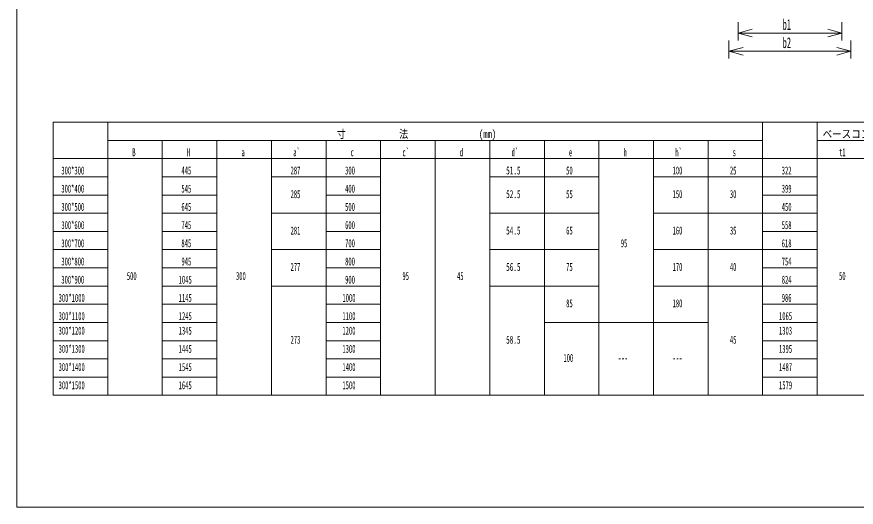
# Model space of a CAD drawing. Units: millimetres, scale not verified. Extents: x -17166 to 5414, y 79 to 7593.
# Drawn here: x -17166 to -12552, y 2283 to 4977 of the extents above; entities that cross this region are included whole.
import ezdxf
from ezdxf.enums import TextEntityAlignment as Align

# ---------------------------------------------------------------- set-up
doc = ezdxf.new("R2010")
doc.units = ezdxf.units.MM
doc.header["$LTSCALE"] = 7
doc.layers.add('1', color=7, linetype='Continuous', lineweight=18)
doc.styles.add('ＭＳ ゴシック', font='')
doc.styles.get('ＭＳ ゴシック').set_extended_font_data('MS Gothic')

msp = doc.modelspace()

# ---------------------------------------------------------------- linework, layer by layer
at = {"layer": '1'}
for p, q in [((-17166.077, 7592.648), (-17166.077, 2282.648)), ((-13201.077, 4847.648), (-13201.077, 4947.648)), ((-12631.077, 4847.648), (-12631.077, 4947.648)), ((-13201.077, 4887.648), (-13123.802, 4908.354)), ((-12631.077, 4887.648), (-12708.351, 4908.354)), ((-13251.077, 4747.648), (-13251.077, 4847.648)), ((-13201.077, 4887.648), (-12631.077, 4887.648)), ((-13201.077, 4887.648), (-13123.802, 4866.943)), ((-12631.077, 4887.648), (-12708.351, 4866.943)), ((-12581.077, 4747.648), (-12581.077, 4847.648)), ((-13251.077, 4787.648), (-13173.802, 4808.354)), ((-12581.077, 4787.648), (-12658.351, 4808.354)), ((-13251.077, 4787.648), (-12581.077, 4787.648)), ((-13251.077, 4787.648), (-13173.802, 4766.943)), ((-12581.077, 4787.648), (-12658.351, 4766.943)), ((-16966.077, 3297.648), (-16966.077, 4397.648)), ((-16966.077, 2897.648), (-16966.077, 4397.648)), ((-16966.077, 4397.648), (-11566.077, 4397.648)), ((-16666.077, 4397.648), (-16666.077, 3297.648)), ((-16666.077, 4397.648), (-16666.077, 3297.648)), ((-13066.077, 4397.648), (-13066.077, 3297.648)), ((-12766.077, 3297.648), (-12766.077, 4397.648)), ((-12766.077, 4397.648), (-12766.077, 2897.648)), ((-12766.077, 4397.648), (-12766.077, 2897.648)), ((-12766.077, 4397.648), (-12766.077, 2897.648)), ((-16666.077, 4297.648), (-13066.077, 4297.648)), ((-16366.077, 4297.648), (-16366.077, 3297.648)), ((-16066.077, 3297.648), (-16066.077, 4297.648)), ((-15766.077, 4297.648), (-15766.077, 3297.648)), ((-15466.077, 3297.648), (-15466.077, 4297.648)), ((-15166.077, 4297.648), (-15166.077, 3297.648)), ((-14866.077, 3297.648), (-14866.077, 4297.648)), ((-14566.077, 4297.648), (-14566.077, 3297.648)), ((-14266.077, 3297.648), (-14266.077, 4297.648)), ((-13966.077, 3297.648), (-13966.077, 4297.648)), ((-13666.077, 3297.648), (-13666.077, 4297.648)), ((-13366.077, 3297.648), (-13366.077, 4297.648)), ((-12766.077, 4297.648), (-12166.077, 4297.648)), ((-16966.077, 4197.648), (-11566.077, 4197.648)), ((-16966.077, 4097.648), (-16666.077, 4097.648)), ((-16366.077, 4097.648), (-16066.077, 4097.648)), ((-15766.077, 4097.648), (-15466.077, 4097.648)), ((-15466.077, 4097.648), (-15166.077, 4097.648)), ((-14566.077, 4097.648), (-13966.077, 4097.648)), ((-13666.077, 4097.648), (-13066.077, 4097.648)), ((-13066.077, 4097.648), (-12766.077, 4097.648)), ((-16966.077, 3997.648), (-16666.077, 3997.648)), ((-16366.077, 3997.648), (-16066.077, 3997.648)), ((-15166.077, 3997.648), (-15466.077, 3997.648)), ((-13066.077, 3997.648), (-12766.077, 3997.648)), ((-16966.077, 3897.648), (-16666.077, 3897.648)), ((-16366.077, 3897.648), (-16066.077, 3897.648)), ((-15766.077, 3897.648), (-15466.077, 3897.648)), ((-15466.077, 3897.648), (-15166.077, 3897.648)), ((-14566.077, 3897.648), (-13966.077, 3897.648)), ((-13066.077, 3897.648), (-13666.077, 3897.648)), ((-13066.077, 3897.648), (-12766.077, 3897.648)), ((-16966.077, 3797.648), (-16666.077, 3797.648)), ((-16066.077, 3797.648), (-16366.077, 3797.648)), ((-15166.077, 3797.648), (-15466.077, 3797.648)), ((-12766.077, 3797.648), (-13066.077, 3797.648)), ((-16966.077, 3697.648), (-16666.077, 3697.648)), ((-16366.077, 3697.648), (-16066.077, 3697.648)), ((-15766.077, 3697.648), (-15466.077, 3697.648)), ((-15466.077, 3697.648), (-15166.077, 3697.648)), ((-13966.077, 3697.648), (-14566.077, 3697.648)), ((-13666.077, 3697.648), (-13066.077, 3697.648)), ((-13066.077, 3697.648), (-12766.077, 3697.648)), ((-16966.077, 3597.648), (-16666.077, 3597.648)), ((-16066.077, 3597.648), (-16366.077, 3597.648)), ((-15166.077, 3597.648), (-15466.077, 3597.648)), ((-12766.077, 3597.648), (-13066.077, 3597.648)), ((-16966.077, 3497.648), (-16666.077, 3497.648)), ((-16366.077, 3497.648), (-16066.077, 3497.648)), ((-15466.077, 3497.648), (-15766.077, 3497.648)), ((-15466.077, 3497.648), (-15166.077, 3497.648)), ((-14566.077, 3497.648), (-13966.077, 3497.648)), ((-13066.077, 3497.648), (-13666.077, 3497.648)), ((-13066.077, 3497.648), (-12766.077, 3497.648)), ((-16966.077, 3397.648), (-16666.077, 3397.648)), ((-16066.077, 3397.648), (-16366.077, 3397.648)), ((-15166.077, 3397.648), (-15466.077, 3397.648)), ((-12766.077, 3397.648), (-13066.077, 3397.648)), ((-16966.077, 3297.648), (-16666.077, 3297.648)), ((-16966.077, 2897.648), (-16966.077, 3297.648)), ((-16666.077, 2897.648), (-16666.077, 3297.648)), ((-16666.077, 2897.648), (-16666.077, 3297.648)), ((-16366.077, 3297.648), (-16366.077, 2897.648)), ((-16066.077, 3297.648), (-16366.077, 3297.648)), ((-16066.077, 2897.648), (-16066.077, 3297.648)), ((-15766.077, 2897.648), (-15766.077, 3297.648)), ((-15466.077, 3297.648), (-15466.077, 2897.648)), ((-15466.077, 3297.648), (-15166.077, 3297.648)), ((-15166.077, 2897.648), (-15166.077, 3297.648)), ((-14866.077, 2897.648), (-14866.077, 3297.648)), ((-14566.077, 3297.648), (-14566.077, 2897.648)), ((-14266.077, 3297.648), (-14266.077, 2897.648)), ((-14266.077, 3297.648), (-13966.077, 3297.648)), ((-13966.077, 3297.648), (-13966.077, 2897.648)), ((-13966.077, 3297.648), (-13666.077, 3297.648)), ((-13666.077, 3297.648), (-13666.077, 2897.648)), ((-13666.077, 3297.648), (-13366.077, 3297.648)), ((-13366.077, 3297.648), (-13366.077, 2897.648)), ((-13066.077, 3297.648), (-13066.077, 2897.648)), ((-13066.077, 3297.648), (-12766.077, 3297.648)), ((-12766.077, 3297.648), (-12766.077, 2897.648)), ((-16966.077, 3197.648), (-16666.077, 3197.648)), ((-16366.077, 3197.648), (-16066.077, 3197.648)), ((-15166.077, 3197.648), (-15466.077, 3197.648)), ((-12766.077, 3197.648), (-13066.077, 3197.648)), ((-16966.077, 3097.648), (-16666.077, 3097.648)), ((-16366.077, 3097.648), (-16066.077, 3097.648)), ((-15466.077, 3097.648), (-15166.077, 3097.648)), ((-13066.077, 3097.648), (-12766.077, 3097.648)), ((-16966.077, 2997.648), (-16666.077, 2997.648)), ((-16366.077, 2997.648), (-16066.077, 2997.648)), ((-15166.077, 2997.648), (-15466.077, 2997.648)), ((-12766.077, 2997.648), (-13066.077, 2997.648)), ((-16966.077, 2897.648), (-16666.077, 2897.648)), ((-12766.077, 2897.648), (-16966.077, 2897.648)), ((-16366.077, 2897.648), (-16066.077, 2897.648)), ((-11566.077, 2897.648), (-12766.077, 2897.648)), ((-17166.077, 2282.648), (-9706.077, 2282.648))]:
    msp.add_line(p, q, dxfattribs=at)

# ---------------------------------------------------------------- texts
at = {"layer": '1', "style": 'ＭＳ ゴシック'}
for s, height, width, p in [('b1', 58.65, 0.5, (-12956.077, 4887.648)), ('b2', 58.65, 0.5, (-12956.077, 4787.648)), ('寸\u3000\u3000    \u3000\u3000法\u3000        \u3000\u3000\u3000(mm)', 43.99, 0.8, (-15406.077, 4297.648)), ('ベースコンクリート', 43.99, 0.85, (-12736.077, 4297.648)), ('B', 43.99, 0.5, (-16531.077, 4197.648)), ('H', 43.99, 0.5, (-16231.077, 4197.648)), ('a`', 43.99, 0.5, (-15646.077, 4197.648)), ('c`', 43.99, 0.5, (-15046.077, 4197.648)), ('d', 43.99, 0.5, (-14731.077, 4197.648)), ('d`', 43.99, 0.5, (-14446.077, 4197.648)), ('h', 43.99, 0.5, (-13831.077, 4197.648)), ('h`', 43.99, 0.5, (-13546.077, 4197.648)), ('t1', 43.99, 0.5, (-12646.077, 4197.648)), ('a', 43.99, 0.5, (-15931.077, 4197.648)), ('c', 43.99, 0.5, (-15331.077, 4197.648)), ('e', 43.99, 0.5, (-14131.077, 4197.648)), ('s', 43.99, 0.5, (-13231.077, 4197.648)), ('300*300', 43.99, 0.5, (-16921.077, 4097.648)), ('445', 43.99, 0.5, (-16261.077, 4097.648)), ('287', 43.99, 0.5, (-15661.077, 4097.648)), ('300', 43.99, 0.5, (-15361.077, 4097.648)), ('51.5', 43.99, 0.55, (-14476.077, 4097.648)), ('50', 43.99, 0.5, (-14146.077, 4097.648)), ('100', 43.99, 0.5, (-13561.077, 4097.648)), ('25', 43.99, 0.5, (-13246.077, 4097.648)), ('322', 43.99, 0.5, (-12961.077, 4097.648)), ('300*400', 43.99, 0.5, (-16921.077, 3997.648)), ('545', 43.99, 0.5, (-16261.077, 3997.648)), ('285', 43.99, 0.5, (-15661.077, 3967.648)), ('400', 43.99, 0.5, (-15361.077, 3997.648)), ('52.5', 43.99, 0.55, (-14476.077, 3967.648)), ('55', 43.99, 0.5, (-14146.077, 3967.648)), ('150', 43.99, 0.5, (-13561.077, 3967.648)), ('30', 43.99, 0.5, (-13246.077, 3967.648)), ('399', 43.99, 0.5, (-12961.077, 3997.648)), ('300*500', 43.99, 0.5, (-16921.077, 3897.648)), ('645', 43.99, 0.5, (-16261.077, 3897.648)), ('500', 43.99, 0.5, (-15361.077, 3897.648)), ('450', 43.99, 0.5, (-12961.077, 3897.648)), ('300*600', 43.99, 0.5, (-16921.077, 3797.648)), ('745', 43.99, 0.5, (-16261.077, 3797.648)), ('600', 43.99, 0.5, (-15361.077, 3797.648)), ('558', 43.99, 0.5, (-12961.077, 3797.648)), ('281', 43.99, 0.5, (-15661.077, 3767.648)), ('54.5', 43.99, 0.55, (-14476.077, 3767.648)), ('65', 43.99, 0.5, (-14146.077, 3767.648)), ('160', 43.99, 0.5, (-13561.077, 3767.648)), ('35', 43.99, 0.5, (-13246.077, 3767.648)), ('300*700', 43.99, 0.5, (-16921.077, 3697.648)), ('845', 43.99, 0.5, (-16261.077, 3697.648)), ('700', 43.99, 0.5, (-15361.077, 3697.648)), ('95', 43.99, 0.5, (-13846.077, 3697.648)), ('618', 43.99, 0.5, (-12961.077, 3697.648)), ('300*800', 43.99, 0.5, (-16921.077, 3597.648)), ('945', 43.99, 0.5, (-16261.077, 3597.648)), ('800', 43.99, 0.5, (-15361.077, 3597.648)), ('754', 43.99, 0.5, (-12961.077, 3597.648)), ('277', 43.99, 0.5, (-15661.077, 3567.648)), ('56.5', 43.99, 0.55, (-14476.077, 3567.648)), ('75', 43.99, 0.5, (-14146.077, 3567.648)), ('170', 43.99, 0.5, (-13561.077, 3567.648)), ('40', 43.99, 0.5, (-13246.077, 3567.648)), ('300*900', 43.99, 0.5, (-16921.077, 3497.648)), ('500', 43.99, 0.5, (-16561.077, 3517.648)), ('1045', 43.99, 0.5, (-16276.077, 3497.648)), ('300', 43.99, 0.5, (-15961.077, 3517.648)), ('900', 43.99, 0.5, (-15361.077, 3497.648)), ('95', 43.99, 0.5, (-15046.077, 3517.648)), ('45', 43.99, 0.5, (-14746.077, 3517.648)), ('824', 43.99, 0.5, (-12961.077, 3497.648)), ('50', 43.99, 0.5, (-12646.077, 3517.648)), ('300*1000', 43.99, 0.5, (-16936.077, 3397.648)), ('1145', 43.99, 0.5, (-16276.077, 3397.648)), ('1000', 43.99, 0.5, (-15376.077, 3397.648)), ('85', 43.99, 0.5, (-14146.077, 3367.648)), ('180', 43.99, 0.5, (-13561.077, 3367.648)), ('986', 43.99, 0.5, (-12961.077, 3397.648)), ('300*1100', 43.99, 0.5, (-16936.077, 3297.648)), ('1245', 43.99, 0.5, (-16276.077, 3297.648)), ('1100', 43.99, 0.5, (-15376.077, 3297.648)), ('1065', 43.99, 0.5, (-12976.077, 3297.648)), ('300*1200', 43.99, 0.5, (-16936.077, 3217.648)), ('1345', 43.99, 0.5, (-16276.077, 3217.648)), ('1200', 43.99, 0.5, (-15376.077, 3217.648)), ('1303', 43.99, 0.5, (-12976.077, 3217.648)), ('273', 43.99, 0.5, (-15661.077, 3167.648)), ('58.5', 43.99, 0.55, (-14476.077, 3167.648)), ('45', 43.99, 0.5, (-13246.077, 3167.648)), ('300*1300', 43.99, 0.5, (-16936.077, 3117.648)), ('1445', 43.99, 0.5, (-16276.077, 3117.648)), ('1300', 43.99, 0.5, (-15376.077, 3117.648)), ('1395', 43.99, 0.5, (-12976.077, 3117.648)), ('100', 43.99, 0.5, (-14161.077, 3067.648)), ('---', 43.99, 0.5, (-13861.077, 3067.648)), ('---', 43.99, 0.5, (-13561.077, 3067.648)), ('300*1400', 43.99, 0.5, (-16936.077, 3017.648)), ('1545', 43.99, 0.5, (-16276.077, 3017.648)), ('1400', 43.99, 0.5, (-15376.077, 3017.648)), ('1487', 43.99, 0.5, (-12976.077, 3017.648)), ('300*1500', 43.99, 0.5, (-16936.077, 2917.648)), ('1645', 43.99, 0.5, (-16276.077, 2917.648)), ('1500', 43.99, 0.5, (-15376.077, 2917.648)), ('1579', 43.99, 0.5, (-12976.077, 2917.648))]:
    msp.add_text(s, height=height, dxfattribs=dict(at, width=width)).set_placement(p, align=Align.BOTTOM_LEFT)

doc.saveas('drawing.dxf')
